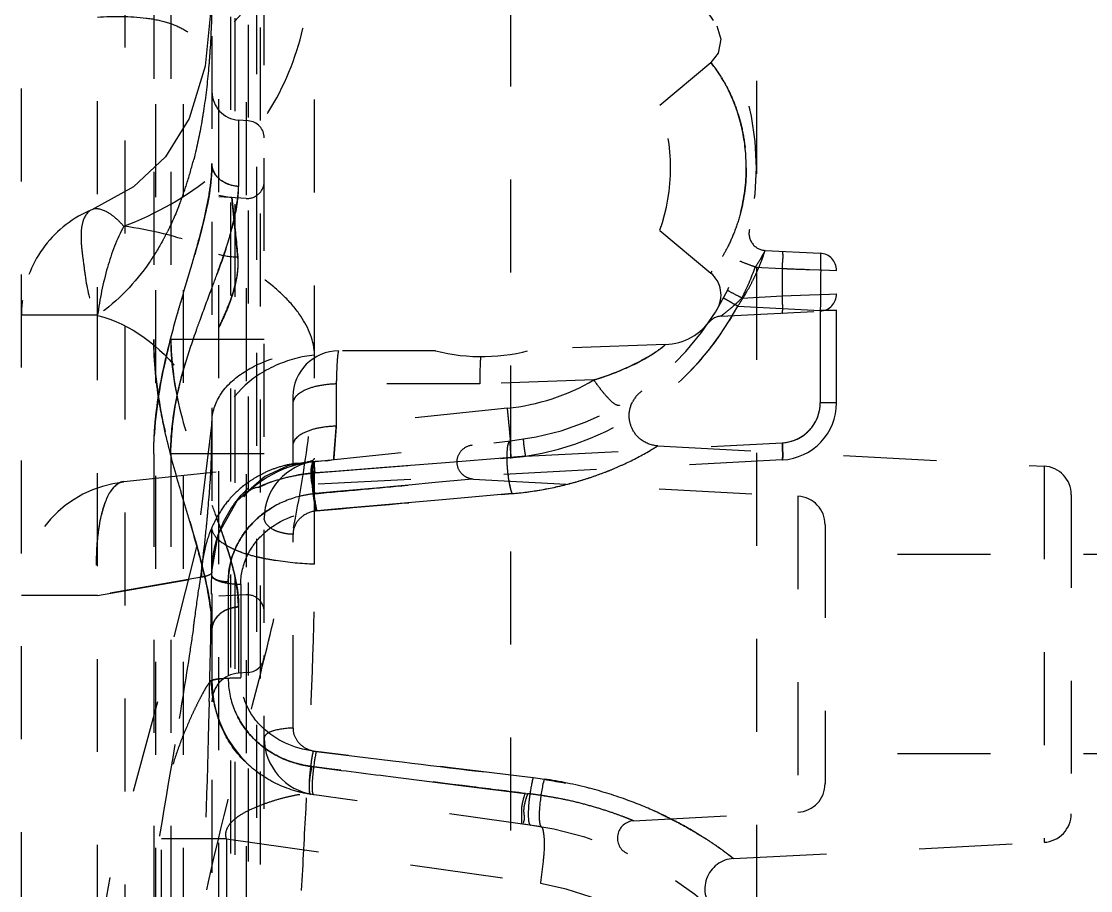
# Model space of a CAD drawing. Header units: millimetres. Extents: x 1147 to 12155, y -6137 to -4403.
# Drawn here: x 3291.45 to 3310.24, y -5253.88 to -5238.6 of the extents above; entities that cross this region are included whole.
import ezdxf

# ---------------------------------------------------------------- set-up
doc = ezdxf.new("R2010")
doc.units = ezdxf.units.MM
doc.header["$LTSCALE"] = 16.335
doc.linetypes.add('HIDDEN', pattern=[0.2, 0.1, -0.1])
doc.layers.add('DEFAULT_2', color=8, linetype='HIDDEN')

msp = doc.modelspace()

# ---------------------------------------------------------------- linework, layer by layer
at = {"layer": 'DEFAULT_2', "color": 8, "linetype": 'HIDDEN'}
for p, q in [((3293.277, -5402.415), (3293.277, -5115.128)), ((3295.718, -5399.454), (3295.718, -5118.089)), ((3295.207, -5396.995), (3295.207, -5120.548)), ((3294.799, -5121.249), (3294.799, -5396.294)), ((3292.79, -5388.654), (3292.79, -5127.217)), ((3295.437, -5127.584), (3295.437, -5389.959)), ((3294.918, -5388.619), (3294.918, -5128.948)), ((3295.401, -5128.948), (3295.401, -5388.595)), ((3291.451, -5388.431), (3291.451, -5129.112)), ((3293.777, -5133.436), (3293.777, -5244.192)), ((3294.074, -5133.436), (3294.074, -5244.192)), ((3300.043, -5169.51), (3300.043, -5254.971)), ((3304.365, -5174.31), (3304.365, -5256.018)), ((3296.6, -5248.142), (3296.6, -5214.406)), ((3295.58, -5228.094), (3295.58, -5289.449)), ((3295.649, -5289.352), (3295.649, -5228.191)), ((3295.129, -5289.16), (3295.129, -5228.383)), ((3293.814, -5287.428), (3293.814, -5230.115)), ((3294.299, -5287.428), (3294.299, -5230.115)), ((3294.796, -5238.212), (3294.677, -5239.39)), ((3303.671, -5238.681), (3303.742, -5238.919)), ((3303.742, -5238.919), (3303.692, -5239.162)), ((3302.67, -5240.076), (3303.563, -5239.326)), ((3303.692, -5239.162), (3303.563, -5239.326)), ((3303.587, -5239.356), (3303.563, -5239.326)), ((3294.677, -5239.39), (3294.396, -5240.308)), ((3295.267, -5240.339), (3295.267, -5241.504)), ((3295.437, -5240.351), (3295.267, -5240.339)), ((3295.401, -5241.714), (3294.918, -5241.689)), ((3295.254, -5242.747), (3295.149, -5241.701)), ((3295.254, -5242.747), (3295.149, -5241.701)), ((3295.149, -5241.701), (3295.176, -5241.974)), ((3295.149, -5241.701), (3295.176, -5241.974)), ((3292.688, -5241.912), (3292.688, -5241.912)), ((3302.67, -5242.275), (3303.563, -5243.025)), ((3295.244, -5242.647), (3295.254, -5242.748)), ((3295.244, -5242.647), (3295.254, -5242.748)), ((3304.52, -5242.628), (3305.487, -5242.679)), ((3303.563, -5243.025), (3303.588, -5242.994)), ((3304.345, -5242.92), (3304.82, -5242.945)), ((3304.82, -5242.945), (3304.82, -5243.427)), ((3305.3, -5242.963), (3305.647, -5242.976)), ((3305.647, -5242.976), (3305.773, -5242.98)), ((3305.773, -5245.304), (3305.773, -5242.98)), ((3304.112, -5243.464), (3304.82, -5243.427)), ((3304.82, -5243.427), (3305.3, -5243.41)), ((3305.3, -5243.41), (3305.647, -5243.397)), ((3305.647, -5243.397), (3305.773, -5243.392)), ((3304.038, -5243.607), (3305.487, -5243.683)), ((3292.79, -5243.768), (3291.451, -5243.768)), ((3303.745, -5243.785), (3305.487, -5243.693)), ((3305.773, -5243.683), (3305.487, -5243.683)), ((3305.487, -5243.693), (3305.487, -5245.304)), ((3295.718, -5244.192), (3293.777, -5244.192)), ((3298.728, -5244.393), (3297.025, -5244.393)), ((3302.766, -5244.28), (3300.469, -5244.36)), ((3296.983, -5244.974), (3296.983, -5245.716)), ((3299.504, -5244.974), (3296.983, -5244.974)), ((3301.51, -5244.904), (3299.504, -5244.974)), ((3296.221, -5245.197), (3296.221, -5246.407)), ((3305.773, -5245.304), (3305.487, -5245.304)), ((3299.991, -5245.4), (3296.983, -5245.716)), ((3294.799, -5245.65), (3294.528, -5247.834)), ((3293.251, -5246.689), (3300.043, -5245.975)), ((3296.964, -5245.954), (3296.957, -5246.047)), ((3300.305, -5246.243), (3304.82, -5246.007)), ((3302.634, -5246.062), (3309.419, -5246.418)), ((3293.777, -5246.203), (3293.777, -5271.34)), ((3295.718, -5246.203), (3293.777, -5246.203)), ((3294.074, -5246.203), (3294.074, -5271.34)), ((3296.611, -5246.537), (3300.059, -5246.266)), ((3300.056, -5246.266), (3298.903, -5246.357)), ((3304.82, -5246.308), (3295.624, -5246.79)), ((3296.413, -5246.357), (3296.469, -5246.353)), ((3296.81, -5246.326), (3296.94, -5246.301)), ((3297.755, -5246.447), (3296.957, -5246.51)), ((3298.903, -5246.357), (3297.755, -5246.447)), ((3309.419, -5246.418), (3309.419, -5253.026)), ((3296.957, -5246.51), (3296.611, -5246.537)), ((3299.309, -5246.654), (3298.719, -5246.708)), ((3299.391, -5246.647), (3299.309, -5246.654)), ((3299.391, -5246.647), (3305.095, -5246.946)), ((3297.69, -5246.802), (3296.993, -5246.866)), ((3297.988, -5246.775), (3297.69, -5246.802)), ((3298.258, -5246.75), (3297.988, -5246.775)), ((3298.719, -5246.708), (3298.258, -5246.75)), ((3296.993, -5246.866), (3296.616, -5246.901)), ((3298.912, -5247.002), (3297.77, -5247.103)), ((3300.071, -5246.901), (3298.912, -5247.002)), ((3305.095, -5246.946), (3305.095, -5252.498)), ((3309.896, -5246.92), (3309.896, -5252.524)), ((3297.018, -5247.17), (3296.646, -5247.203)), ((3297.77, -5247.103), (3297.018, -5247.17)), ((3305.572, -5247.448), (3305.572, -5251.996)), ((3296.223, -5251.02), (3296.223, -5247.616)), ((3294.528, -5247.834), (3293.845, -5250.559)), ((3377.086, -5247.972), (3305.572, -5247.972)), ((3292.79, -5248.689), (3294.799, -5248.337)), ((3294.617, -5248.369), (3292.79, -5248.689)), ((3295.085, -5248.453), (3295.085, -5250.15)), ((3295.304, -5248.498), (3295.304, -5250.135)), ((3292.79, -5248.689), (3291.451, -5248.689)), ((3295.401, -5248.68), (3294.918, -5248.705)), ((3295.267, -5248.89), (3295.267, -5250.055)), ((3295.437, -5250.043), (3295.267, -5250.055)), ((3294.799, -5250.189), (3294.791, -5250.187)), ((3294.752, -5250.554), (3294.741, -5250.954)), ((3296.629, -5251.431), (3297.975, -5251.595)), ((3377.086, -5251.472), (3305.572, -5251.472)), ((3297.937, -5251.871), (3299.172, -5252.027)), ((3299.172, -5252.027), (3300.348, -5252.174)), ((3300.587, -5252.754), (3296.515, -5252.178)), ((3302.208, -5252.65), (3305.095, -5252.498)), ((3293.912, -5264.592), (3293.912, -5252.967)), ((3295.053, -5252.967), (3293.912, -5252.967)), ((3295.053, -5252.967), (3295.053, -5264.592)), ((3295.053, -5252.967), (3300.57, -5253.747)), ((3303.964, -5253.312), (3309.419, -5253.026))]:
    msp.add_line(p, q, dxfattribs=at)
for points in [[(3294.396, -5240.308), (3293.984, -5240.982), (3293.421, -5241.508), (3292.688, -5241.912)], [(3295.149, -5241.701), (3295.109, -5241.698), (3294.918, -5241.662)], [(3294.799, -5248.27), (3294.909, -5247.619), (3295.25, -5247.013), (3295.722, -5246.599), (3296.137, -5246.408), (3296.234, -5246.382)], [(3296.234, -5246.382), (3296.303, -5246.368), (3296.296, -5246.369)], [(3293.845, -5250.559), (3293.007, -5253.647), (3292.383, -5257.019), (3292.384, -5260.531), (3293.009, -5263.901), (3293.846, -5266.987)]]:
    msp.add_lwpolyline(points, dxfattribs=at)
for centre, radius, start, end in [((3299.539, -5241.175), 4.826, 276, 84), ((3295.302, -5239.838), 0.503, 180, 266), ((3299.539, -5241.175), 3.318, 340.6998, 19.3002), ((3295.416, -5240.652), 0.302, 0, 86), ((3301.097, -5241.157), 3.087, 12.1177, 16.3976), ((3301.003, -5241.175), 3.183, 359.9927, 12.081), ((3287.336, -5239.212), 7.37, 342.2986, 345.7345), ((3301.032, -5241.179), 3.154, 345.3923, 0.0611), ((3288.197, -5239.486), 6.467, 339.06, 342.2928), ((3295.416, -5241.413), 0.302, 267, 0), ((3595.425, -5212.107), 301.73, 185.68082, 185.80936), ((3594.878, -5212.161), 301.181, 185.68083, 185.8096), ((3289.618, -5240.092), 4.921, 331.3631, 333.4944), ((3304.536, -5242.327), 0.302, 167.0191, 266.9949), ((3305.471, -5242.98), 0.302, 0, 87), ((3299.386, -5242.66), 5.442, 356.9984, 358.0802), ((3267.111, -5232.948), 29.555, 339.508, 340.2339), ((3303.24, -5243.41), 0.503, 328.898, 50), ((3299.522, -5241.175), 5.129, 333.4897, 340.103), ((3299.811, -5243.694), 5.016, 1.3308, 3.0499), ((3305.471, -5243.392), 0.302, 273, 0), ((3293.449, -5243.769), 1.998, 172.4582, 179.9736), ((3299.523, -5241.175), 5.128, 278.7744, 331.6888), ((3302.731, -5243.275), 1.006, 272, 326.6595), ((3303.761, -5244.086), 0.302, 93, 145.4163), ((3299.576, -5241.205), 5.068, 328.5236, 329.5349), ((3299.492, -5241.149), 5.169, 312.6765, 325.2633), ((3297.025, -5245.197), 0.804, 90, 180), ((3299.539, -5241.175), 3.318, 255.8589, 286.279), ((3299.591, -5241.6), 3.821, 276, 300.1399), ((3302.663, -5245.531), 0.533, 125.6414, 152.9405), ((3304.767, -5245.304), 1.006, 273, 0), ((3304.783, -5245.304), 0.704, 272.9777, 0.0005), ((3280.125, -5245.627), 14.674, 357.8044, 359.9131), ((3392.633, -5253.294), 95.95, 175.46969, 175.61223), ((3299.258, -5236.086), 10.211, 274.4946, 275.8897), ((3299.717, -5241.346), 5.546, 294.9235, 300.0672), ((3296.81, -5248.337), 2.011, 89.9968, 180), ((3296.546, -5248.264), 1.915, 108.4765, 115.7415), ((3296.723, -5247.335), 1.006, 96, 180), ((3299.634, -5241.168), 5.743, 291.1212, 292.7424), ((3299.658, -5241.224), 5.681, 292.7375, 294.9451), ((3309.393, -5246.92), 0.503, 0, 87), ((3296.557, -5248.292), 1.945, 115.7144, 127.5982), ((3299.6, -5241.08), 5.836, 286.4461, 291.1183), ((3293.452, -5248.69), 2.002, 96.0053, 179.9804), ((3295.64, -5247.091), 0.302, 93, 133.2001), ((3299.544, -5240.863), 6.061, 274.9867, 281.0417), ((3299.566, -5240.967), 5.955, 281.0314, 286.457), ((3296.772, -5248.687), 1.792, 102.97, 119.7646), ((3296.785, -5248.751), 1.857, 95.225, 102.9197), ((3305.069, -5247.448), 0.503, 0, 87), ((3296.707, -5248.578), 1.666, 119.7725, 126.6139), ((3296.727, -5248.334), 2.103, 150.7128, 157.3675), ((3296.679, -5248.538), 1.617, 126.6489, 142.1136), ((3296.821, -5248.374), 2.206, 157.3337, 160.7204), ((3207.294, -5247.474), 87.505, 359.22012, 359.98013), ((3296.521, -5248.451), 1.436, 154.9296, 179.9976), ((3296.5, -5248.347), 1.884, 176.8304, 180.6803), ((3247.097, -5242.294), 47.885, 351.8059, 352.4631), ((3149.07, -5246.605), 145.736, 358.44727, 359.19015), ((3292.363, -5249.021), 2.906, 2.5762, 5.8971), ((3292.406, -5249.015), 2.863, 2.5031, 5.8753), ((3295.416, -5248.981), 0.302, 0, 93), ((3239.116, -5241.158), 55.947, 351.6941, 351.8185), ((3295.416, -5249.742), 0.302, 274, 0), ((3295.302, -5250.557), 0.503, 94, 180), ((3296.81, -5250.189), 2.011, 180, 261.9551), ((3296.93, -5250.144), 2.142, 190.9787, 200.0266), ((3296.685, -5250.061), 1.625, 222.5725, 232.774), ((3296.725, -5250.009), 1.69, 232.7933, 242.1803), ((3296.723, -5251.192), 1.006, 180, 261.9551), ((3299.555, -5259.29), 7.453, 75.3755, 81.6415), ((3299.587, -5259.168), 7.327, 69.8397, 75.378), ((3305.069, -5251.996), 0.503, 273, 0), ((3299.298, -5261.019), 8.909, 82.3635, 83.2257), ((3299.398, -5260.28), 8.163, 80.9809, 82.3717), ((3299.603, -5259.019), 6.885, 78.2714, 81.021), ((3299.652, -5258.989), 7.137, 65.0215, 69.8309), ((3302.224, -5252.951), 0.302, 92.9999, 245.238), ((3309.393, -5252.524), 0.503, 273, 0), ((3299.539, -5258.772), 6.108, 278.1796, 83.3906), ((3303.991, -5253.844), 0.533, 92.9663, 227.9322), ((3299.679, -5258.772), 5.103, 278.1779, 79.94)]:
    msp.add_arc(centre, radius, start, end, dxfattribs=at)
for points, knots in [([(3293.251, -5242.204), (3293.817, -5241.985), (3294.851, -5241.415), (3295.968, -5240.097), (3296.517, -5238.53), (3296.6, -5237.442), (3296.6, -5236.891)], [0, 0, 0, 0, 0.270961, 0.516182, 0.753978, 1, 1, 1, 1]), ([(3294.799, -5237.958), (3294.799, -5238.056), (3294.797, -5238.442), (3294.783, -5238.828), (3294.764, -5239.116)], [0, 0, 0, 0, 0.252663, 1, 1, 1, 1]), ([(3296.6, -5237.877), (3296.365, -5237.9), (3295.895, -5238.033), (3295.112, -5238.54), (3294.799, -5239.252), (3294.799, -5239.695)], [0, 0, 0, 0, 0.255952, 0.519471, 1, 1, 1, 1]), ([(3292.79, -5238.527), (3293.073, -5238.51), (3293.481, -5238.508), (3293.983, -5238.603), (3294.285, -5238.72), (3294.523, -5238.896), (3294.748, -5239.207), (3294.799, -5239.502), (3294.799, -5239.695)], [0, 0, 0, 0, 0.319179, 0.454873, 0.574138, 0.680673, 0.782356, 1, 1, 1, 1]), ([(3294.764, -5239.116), (3294.758, -5239.203), (3294.733, -5239.544), (3294.695, -5239.884), (3294.657, -5240.137)], [0, 0, 0, 0, 0.253301, 1, 1, 1, 1]), ([(3303.563, -5239.326), (3303.561, -5239.327), (3303.58, -5239.339), (3303.586, -5239.358), (3303.62, -5239.396), (3303.655, -5239.445), (3303.701, -5239.51), (3303.774, -5239.624), (3303.874, -5239.803), (3303.99, -5240.066), (3304.094, -5240.389), (3304.168, -5240.766), (3304.186, -5241.036), (3304.186, -5241.175)], [0, 0, 0, 0, 0.004726, 0.018727, 0.041717, 0.073331, 0.113101, 0.160594, 0.277461, 0.422192, 0.593713, 0.789168, 1, 1, 1, 1]), ([(3304.058, -5240.285), (3304.023, -5240.164), (3303.903, -5239.835), (3303.725, -5239.53), (3303.587, -5239.356)], [0, 0, 0, 0, 0.363859, 1, 1, 1, 1]), ([(3294.657, -5240.137), (3294.645, -5240.213), (3294.597, -5240.512), (3294.535, -5240.809), (3294.479, -5241.028)], [0, 0, 0, 0, 0.25336, 1, 1, 1, 1]), ([(3294.799, -5241.103), (3294.799, -5241.453), (3294.646, -5242.222), (3294.286, -5243.408), (3293.904, -5244.743), (3293.777, -5245.707), (3293.777, -5246.203)], [0, 0, 0, 0, 0.201795, 0.445615, 0.71495, 1, 1, 1, 1]), ([(3294.761, -5241.569), (3294.767, -5241.529), (3294.788, -5241.374), (3294.799, -5241.218), (3294.799, -5241.103)], [0, 0, 0, 0, 0.261594, 1, 1, 1, 1]), ([(3295.267, -5241.504), (3295.148, -5241.498), (3294.921, -5241.426), (3294.799, -5241.205), (3294.799, -5241.103)], [0, 0, 0, 0, 0.537665, 1, 1, 1, 1]), ([(3294.907, -5241.352), (3294.89, -5241.334), (3294.832, -5241.262), (3294.799, -5241.169), (3294.799, -5241.103)], [0, 0, 0, 0, 0.271773, 1, 1, 1, 1]), ([(3294.908, -5241.352), (3294.89, -5241.334), (3294.832, -5241.263), (3294.799, -5241.17), (3294.799, -5241.103)], [0, 0, 0, 0, 0.271807, 1, 1, 1, 1]), ([(3304.186, -5241.175), (3304.186, -5241.444), (3304.137, -5241.829), (3303.99, -5242.285), (3303.874, -5242.548), (3303.774, -5242.727), (3303.7, -5242.84), (3303.656, -5242.905), (3303.618, -5242.954), (3303.591, -5242.993), (3303.572, -5243.01), (3303.566, -5243.024), (3303.563, -5243.025)], [0, 0, 0, 0, 0.40585, 0.577494, 0.72233, 0.839281, 0.886812, 0.926604, 0.958241, 0.981275, 0.99528, 1, 1, 1, 1]), ([(3294.074, -5246.203), (3294.084, -5245.969), (3294.12, -5245.504), (3294.257, -5244.826), (3294.467, -5244.188), (3294.752, -5243.403), (3295.096, -5242.537), (3295.252, -5241.827), (3295.267, -5241.504)], [0, 0, 0, 0, 0.144458, 0.286589, 0.424881, 0.557759, 0.801087, 1, 1, 1, 1]), ([(3294.637, -5242.182), (3294.65, -5242.129), (3294.698, -5241.926), (3294.739, -5241.722), (3294.761, -5241.569)], [0, 0, 0, 0, 0.261185, 1, 1, 1, 1]), ([(3294.637, -5242.181), (3294.65, -5242.128), (3294.698, -5241.926), (3294.739, -5241.721), (3294.761, -5241.569)], [0, 0, 0, 0, 0.261263, 1, 1, 1, 1]), ([(3292.688, -5241.912), (3292.368, -5242.046), (3291.788, -5242.488), (3291.513, -5243.164), (3291.468, -5243.507)], [0, 0, 0, 0, 0.499875, 1, 1, 1, 1]), ([(3292.688, -5241.912), (3292.608, -5241.946), (3292.523, -5242.096), (3292.495, -5242.316), (3292.501, -5242.548), (3292.538, -5242.819), (3292.592, -5243.236), (3292.657, -5243.582), (3292.79, -5243.769)], [0, 0, 0, 0, 0.132367, 0.228219, 0.346623, 0.487141, 0.647944, 1, 1, 1, 1]), ([(3293.251, -5242.204), (3293.201, -5242.148), (3293.103, -5242.052), (3292.929, -5241.923), (3292.766, -5241.88), (3292.688, -5241.912)], [0, 0, 0, 0, 0.341536, 0.61802, 1, 1, 1, 1]), ([(3295.058, -5242.555), (3295.074, -5242.504), (3295.134, -5242.31), (3295.186, -5242.114), (3295.215, -5241.967)], [0, 0, 0, 0, 0.262013, 1, 1, 1, 1]), ([(3293.251, -5242.204), (3293.125, -5242.43), (3292.936, -5242.948), (3292.827, -5243.484), (3292.79, -5243.768)], [0, 0, 0, 0, 0.474557, 1, 1, 1, 1]), ([(3296.6, -5244.467), (3296.6, -5244.226), (3296.433, -5243.84), (3296.068, -5243.418), (3295.511, -5242.955), (3294.574, -5242.474), (3293.718, -5242.263), (3293.251, -5242.204)], [0, 0, 0, 0, 0.168294, 0.272491, 0.391343, 0.671287, 1, 1, 1, 1]), ([(3294.434, -5242.921), (3294.452, -5242.857), (3294.523, -5242.612), (3294.591, -5242.366), (3294.637, -5242.182)], [0, 0, 0, 0, 0.258591, 1, 1, 1, 1]), ([(3294.434, -5242.919), (3294.453, -5242.855), (3294.524, -5242.611), (3294.591, -5242.365), (3294.637, -5242.182)], [0, 0, 0, 0, 0.258907, 1, 1, 1, 1]), ([(3293.937, -5242.45), (3293.864, -5242.582), (3293.56, -5243.082), (3293.147, -5243.521), (3292.79, -5243.768)], [0, 0, 0, 0, 0.257291, 1, 1, 1, 1]), ([(3294.925, -5242.943), (3294.96, -5242.846), (3295.005, -5242.717), (3295.048, -5242.587), (3295.058, -5242.555)], [0, 0, 0, 0, 0.755682, 1, 1, 1, 1]), ([(3294.925, -5242.943), (3294.96, -5242.846), (3295.005, -5242.717), (3295.048, -5242.587), (3295.058, -5242.555)], [0, 0, 0, 0, 0.755679, 1, 1, 1, 1]), ([(3304.038, -5243.607), (3304.117, -5243.492), (3304.221, -5243.317), (3304.337, -5243.087), (3304.404, -5242.938), (3304.454, -5242.815), (3304.484, -5242.729), (3304.502, -5242.678), (3304.51, -5242.651), (3304.517, -5242.639), (3304.518, -5242.628), (3304.52, -5242.628)], [0, 0, 0, 0, 0.383035, 0.55565, 0.706675, 0.829874, 0.921782, 0.955096, 0.979478, 0.994548, 1, 1, 1, 1]), ([(3304.52, -5242.628), (3304.516, -5242.628), (3304.509, -5242.648), (3304.491, -5242.672), (3304.468, -5242.719), (3304.449, -5242.752), (3304.439, -5242.771)], [0, 0, 0, 0, 0.081689, 0.28832, 0.60283, 1, 1, 1, 1]), ([(3304.82, -5242.644), (3304.825, -5242.644), (3304.823, -5242.672), (3304.828, -5242.703), (3304.826, -5242.769), (3304.825, -5242.816), (3304.825, -5242.843)], [0, 0, 0, 0, 0.073992, 0.27765, 0.595456, 1, 1, 1, 1]), ([(3305.487, -5242.679), (3305.489, -5242.679), (3305.488, -5242.689), (3305.491, -5242.7), (3305.491, -5242.726), (3305.493, -5242.775), (3305.493, -5242.859), (3305.494, -5242.982), (3305.493, -5243.133), (3305.492, -5243.369), (3305.489, -5243.555), (3305.487, -5243.683)], [0, 0, 0, 0, 0.005115, 0.019641, 0.043514, 0.076572, 0.169055, 0.293281, 0.444671, 0.617531, 1, 1, 1, 1]), ([(3295.254, -5242.747), (3295.258, -5242.842), (3295.25, -5243.096), (3295.134, -5243.514), (3295.001, -5243.823), (3294.918, -5243.98)], [0, 0, 0, 0, 0.218926, 0.587816, 1, 1, 1, 1]), ([(3295.254, -5242.747), (3295.258, -5242.842), (3295.25, -5243.096), (3295.134, -5243.514), (3295.001, -5243.823), (3294.918, -5243.98)], [0, 0, 0, 0, 0.218926, 0.587816, 1, 1, 1, 1]), ([(3304.114, -5242.834), (3304.105, -5242.83), (3304.098, -5242.823), (3304.076, -5242.821), (3304.077, -5242.818)], [0, 0, 0, 0, 0.745378, 1, 1, 1, 1]), ([(3304.345, -5242.92), (3304.323, -5242.912), (3304.246, -5242.884), (3304.169, -5242.856), (3304.114, -5242.834)], [0, 0, 0, 0, 0.284174, 1, 1, 1, 1]), ([(3304.439, -5242.771), (3304.432, -5242.783), (3304.402, -5242.834), (3304.37, -5242.883), (3304.345, -5242.92)], [0, 0, 0, 0, 0.236321, 1, 1, 1, 1]), ([(3294.188, -5243.756), (3294.209, -5243.684), (3294.29, -5243.406), (3294.373, -5243.128), (3294.434, -5242.921)], [0, 0, 0, 0, 0.255544, 1, 1, 1, 1]), ([(3294.189, -5243.753), (3294.209, -5243.682), (3294.29, -5243.404), (3294.373, -5243.127), (3294.434, -5242.921)], [0, 0, 0, 0, 0.256096, 1, 1, 1, 1]), ([(3295.116, -5243.526), (3295.132, -5243.482), (3295.191, -5243.313), (3295.234, -5243.139), (3295.25, -5243.008)], [0, 0, 0, 0, 0.263672, 1, 1, 1, 1]), ([(3295.116, -5243.526), (3295.132, -5243.482), (3295.191, -5243.313), (3295.234, -5243.139), (3295.25, -5243.008)], [0, 0, 0, 0, 0.263672, 1, 1, 1, 1]), ([(3304.82, -5242.945), (3304.862, -5242.947), (3305.022, -5242.953), (3305.182, -5242.959), (3305.3, -5242.963)], [0, 0, 0, 0, 0.261241, 1, 1, 1, 1]), ([(3294.521, -5244.044), (3294.543, -5243.98), (3294.633, -5243.729), (3294.727, -5243.48), (3294.797, -5243.294)], [0, 0, 0, 0, 0.255815, 1, 1, 1, 1]), ([(3294.521, -5244.044), (3294.543, -5243.98), (3294.633, -5243.729), (3294.727, -5243.48), (3294.797, -5243.294)], [0, 0, 0, 0, 0.255815, 1, 1, 1, 1]), ([(3294.521, -5244.044), (3294.543, -5243.98), (3294.633, -5243.729), (3294.727, -5243.48), (3294.796, -5243.294)], [0, 0, 0, 0, 0.255812, 1, 1, 1, 1]), ([(3304.038, -5243.607), (3304.007, -5243.591), (3303.949, -5243.559), (3303.879, -5243.52), (3303.834, -5243.493), (3303.808, -5243.479), (3303.798, -5243.47), (3303.787, -5243.466), (3303.788, -5243.464)], [0, 0, 0, 0, 0.362465, 0.696267, 0.824704, 0.919894, 0.979145, 1, 1, 1, 1]), ([(3303.892, -5243.35), (3303.883, -5243.346), (3303.877, -5243.338), (3303.856, -5243.333), (3303.858, -5243.33)], [0, 0, 0, 0, 0.743973, 1, 1, 1, 1]), ([(3304.112, -5243.464), (3304.091, -5243.454), (3304.017, -5243.416), (3303.943, -5243.379), (3303.892, -5243.35)], [0, 0, 0, 0, 0.284869, 1, 1, 1, 1]), ([(3294.918, -5243.98), (3294.937, -5243.942), (3295.009, -5243.794), (3295.074, -5243.641), (3295.116, -5243.526)], [0, 0, 0, 0, 0.257444, 1, 1, 1, 1]), ([(3303.979, -5243.588), (3303.961, -5243.605), (3303.895, -5243.663), (3303.825, -5243.716), (3303.777, -5243.757)], [0, 0, 0, 0, 0.277578, 1, 1, 1, 1]), ([(3304.82, -5243.728), (3304.824, -5243.728), (3304.823, -5243.708), (3304.827, -5243.684), (3304.826, -5243.634), (3304.826, -5243.598), (3304.826, -5243.578)], [0, 0, 0, 0, 0.073173, 0.272483, 0.588397, 1, 1, 1, 1]), ([(3292.789, -5243.769), (3293.376, -5243.913), (3294.346, -5244.653), (3294.799, -5245.762), (3294.799, -5246.282)], [0, 0, 0, 0, 0.537479, 1, 1, 1, 1]), ([(3293.963, -5244.636), (3293.98, -5244.56), (3294.048, -5244.264), (3294.127, -5243.971), (3294.189, -5243.753)], [0, 0, 0, 0, 0.25441, 1, 1, 1, 1]), ([(3303.777, -5243.757), (3303.77, -5243.763), (3303.758, -5243.77), (3303.749, -5243.785), (3303.745, -5243.785)], [0, 0, 0, 0, 0.712582, 1, 1, 1, 1]), ([(3293.777, -5244.192), (3293.777, -5244.687), (3293.904, -5245.651), (3294.286, -5246.986), (3294.647, -5248.172), (3294.799, -5248.941), (3294.799, -5249.292)], [0, 0, 0, 0, 0.285133, 0.554444, 0.798221, 1, 1, 1, 1]), ([(3293.958, -5245.735), (3293.931, -5245.61), (3293.831, -5245.102), (3293.777, -5244.583), (3293.777, -5244.192)], [0, 0, 0, 0, 0.246289, 1, 1, 1, 1]), ([(3293.958, -5245.735), (3293.931, -5245.61), (3293.831, -5245.101), (3293.777, -5244.582), (3293.777, -5244.192)], [0, 0, 0, 0, 0.246314, 1, 1, 1, 1]), ([(3294.074, -5244.192), (3294.074, -5244.656), (3294.228, -5245.56), (3294.674, -5246.782), (3295.085, -5247.859), (3295.267, -5248.568), (3295.267, -5248.89)], [0, 0, 0, 0, 0.286105, 0.557551, 0.801085, 1, 1, 1, 1]), ([(3294.263, -5244.862), (3294.282, -5244.792), (3294.359, -5244.517), (3294.45, -5244.245), (3294.521, -5244.044)], [0, 0, 0, 0, 0.25397, 1, 1, 1, 1]), ([(3294.263, -5244.862), (3294.282, -5244.792), (3294.359, -5244.517), (3294.45, -5244.245), (3294.521, -5244.044)], [0, 0, 0, 0, 0.253969, 1, 1, 1, 1]), ([(3294.263, -5244.863), (3294.282, -5244.792), (3294.359, -5244.517), (3294.45, -5244.246), (3294.521, -5244.044)], [0, 0, 0, 0, 0.253971, 1, 1, 1, 1]), ([(3296.6, -5273.156), (3296.601, -5272.626), (3296.507, -5271.532), (3296.21, -5269.87), (3295.828, -5268.138), (3295.199, -5265.738), (3294.575, -5263.275), (3294.168, -5260.728), (3294.052, -5258.772), (3294.168, -5256.815), (3294.575, -5254.268), (3295.199, -5251.805), (3295.828, -5249.405), (3296.21, -5247.673), (3296.507, -5246.011), (3296.601, -5244.917), (3296.6, -5244.387)], [0, 0, 0, 0, 0.054271, 0.112173, 0.172946, 0.235987, 0.366489, 0.433065, 0.5, 0.566935, 0.633512, 0.764013, 0.827053, 0.887827, 0.945729, 1, 1, 1, 1]), ([(3294.799, -5245.639), (3294.8, -5245.475), (3294.923, -5245.114), (3295.365, -5244.725), (3295.948, -5244.475), (3296.381, -5244.402), (3296.6, -5244.387)], [0, 0, 0, 0, 0.20683, 0.451704, 0.722554, 1, 1, 1, 1]), ([(3297.025, -5244.393), (3297.021, -5244.393), (3297.016, -5244.412), (3297.011, -5244.437), (3297.005, -5244.489), (3296.997, -5244.589), (3296.989, -5244.754), (3296.985, -5244.895), (3296.983, -5244.974)], [0, 0, 0, 0, 0.020583, 0.073163, 0.158393, 0.274879, 0.592064, 1, 1, 1, 1]), ([(3302.766, -5244.28), (3302.769, -5244.28), (3302.751, -5244.297), (3302.727, -5244.317), (3302.627, -5244.394), (3302.498, -5244.476), (3302.129, -5244.688), (3301.792, -5244.818), (3301.51, -5244.904)], [0, 0, 0, 0, 0.005533, 0.026466, 0.109372, 0.230713, 0.372708, 1, 1, 1, 1]), ([(3302.284, -5244.595), (3302.391, -5244.54), (3302.553, -5244.443), (3302.711, -5244.336), (3302.761, -5244.288)], [0, 0, 0, 0, 0.634703, 1, 1, 1, 1]), ([(3296.6, -5244.467), (3296.365, -5244.489), (3295.896, -5244.622), (3295.112, -5245.129), (3294.799, -5245.84), (3294.799, -5246.282)], [0, 0, 0, 0, 0.256091, 0.519672, 1, 1, 1, 1]), ([(3299.519, -5244.493), (3299.516, -5244.523), (3299.507, -5244.683), (3299.505, -5244.843), (3299.504, -5244.974)], [0, 0, 0, 0, 0.182674, 1, 1, 1, 1]), ([(3301.51, -5244.904), (3301.578, -5244.883), (3301.842, -5244.797), (3302.1, -5244.689), (3302.284, -5244.595)], [0, 0, 0, 0, 0.254443, 1, 1, 1, 1]), ([(3293.777, -5246.203), (3293.777, -5246.069), (3293.795, -5245.543), (3293.879, -5245.02), (3293.963, -5244.636)], [0, 0, 0, 0, 0.253092, 1, 1, 1, 1]), ([(3293.82, -5245.483), (3293.844, -5245.269), (3293.89, -5244.985), (3293.948, -5244.705), (3293.963, -5244.636)], [0, 0, 0, 0, 0.752927, 1, 1, 1, 1]), ([(3293.82, -5245.483), (3293.844, -5245.269), (3293.889, -5244.987), (3293.947, -5244.707), (3293.963, -5244.638)], [0, 0, 0, 0, 0.752912, 1, 1, 1, 1]), ([(3296.983, -5244.974), (3296.884, -5244.976), (3296.696, -5244.997), (3296.428, -5245.066), (3296.221, -5245.206), (3296.221, -5245.313)], [0, 0, 0, 0, 0.337848, 0.632617, 1, 1, 1, 1]), ([(3301.962, -5245.349), (3301.943, -5245.36), (3301.868, -5245.33), (3301.776, -5245.243), (3301.645, -5245.094), (3301.558, -5244.973), (3301.51, -5244.904)], [0, 0, 0, 0, 0.10376, 0.308111, 0.614404, 1, 1, 1, 1]), ([(3296.322, -5245.149), (3296.314, -5245.155), (3296.286, -5245.177), (3296.262, -5245.204), (3296.248, -5245.226)], [0, 0, 0, 0, 0.272907, 1, 1, 1, 1]), ([(3301.962, -5245.349), (3301.951, -5245.356), (3301.928, -5245.354), (3301.911, -5245.346), (3301.905, -5245.343)], [0, 0, 0, 0, 0.68184, 1, 1, 1, 1]), ([(3302.635, -5246.062), (3302.531, -5246.057), (3302.34, -5245.988), (3302.171, -5245.778), (3302.11, -5245.533), (3302.147, -5245.368), (3302.188, -5245.288)], [0, 0, 0, 0, 0.297337, 0.540524, 0.743823, 1, 1, 1, 1]), ([(3300.043, -5245.975), (3300.047, -5245.975), (3300.039, -5245.954), (3300.044, -5245.931), (3300.036, -5245.879), (3300.032, -5245.814), (3300.023, -5245.73), (3300.01, -5245.59), (3299.999, -5245.478), (3299.991, -5245.4)], [0, 0, 0, 0, 0.017605, 0.069401, 0.154448, 0.271214, 0.417337, 0.590264, 1, 1, 1, 1]), ([(3296.983, -5245.716), (3296.884, -5245.718), (3296.696, -5245.739), (3296.428, -5245.807), (3296.221, -5245.948), (3296.221, -5246.055)], [0, 0, 0, 0, 0.337848, 0.632617, 1, 1, 1, 1]), ([(3296.941, -5246.301), (3296.938, -5246.302), (3296.945, -5246.279), (3296.94, -5246.257), (3296.947, -5246.203), (3296.95, -5246.137), (3296.957, -5246.051), (3296.968, -5245.909), (3296.977, -5245.795), (3296.983, -5245.716)], [0, 0, 0, 0, 0.017334, 0.069389, 0.155073, 0.272496, 0.419081, 0.591653, 1, 1, 1, 1]), ([(3304.82, -5246.007), (3304.937, -5246.001), (3305.172, -5245.928), (3305.341, -5245.749), (3305.398, -5245.646)], [0, 0, 0, 0, 0.499904, 1, 1, 1, 1]), ([(3294.288, -5246.982), (3294.259, -5246.882), (3294.138, -5246.469), (3294.027, -5246.053), (3293.958, -5245.735)], [0, 0, 0, 0, 0.243431, 1, 1, 1, 1]), ([(3296.957, -5246.047), (3296.955, -5246.076), (3296.95, -5246.156), (3296.943, -5246.236), (3296.941, -5246.288)], [0, 0, 0, 0, 0.357646, 1, 1, 1, 1]), ([(3299.258, -5246.607), (3299.204, -5246.577), (3299.113, -5246.477), (3299.092, -5246.279), (3299.191, -5246.106), (3299.314, -5246.052), (3299.376, -5246.045)], [0, 0, 0, 0, 0.250135, 0.500117, 0.750006, 1, 1, 1, 1]), ([(3300.071, -5246.901), (3300.039, -5246.8), (3300.004, -5246.603), (3299.98, -5246.336), (3299.986, -5246.136), (3300.002, -5246.027), (3300.028, -5245.977), (3300.043, -5245.975)], [0, 0, 0, 0, 0.336282, 0.62715, 0.857042, 0.949408, 1, 1, 1, 1]), ([(3299.996, -5246.074), (3300, -5246.05), (3300.006, -5246.016), (3300.03, -5245.977), (3300.043, -5245.975)], [0, 0, 0, 0, 0.643156, 1, 1, 1, 1]), ([(3300.058, -5246.266), (3300.054, -5246.23), (3300.048, -5246.161), (3300.042, -5246.08), (3300.04, -5246.027), (3300.039, -5245.999), (3300.041, -5245.986), (3300.041, -5245.975), (3300.043, -5245.975)], [0, 0, 0, 0, 0.373209, 0.708011, 0.832943, 0.923553, 0.979163, 1, 1, 1, 1]), ([(3300.059, -5246.266), (3300.055, -5246.23), (3300.049, -5246.161), (3300.042, -5246.08), (3300.04, -5246.027), (3300.04, -5245.999), (3300.041, -5245.986), (3300.041, -5245.975), (3300.043, -5245.975)], [0, 0, 0, 0, 0.373454, 0.708397, 0.833323, 0.923874, 0.979371, 1, 1, 1, 1]), ([(3300.071, -5246.901), (3300.245, -5246.886), (3300.583, -5246.841), (3301.069, -5246.736), (3301.509, -5246.601), (3301.89, -5246.453), (3302.162, -5246.326), (3302.341, -5246.233), (3302.443, -5246.176), (3302.524, -5246.13), (3302.575, -5246.098), (3302.608, -5246.08), (3302.62, -5246.069), (3302.634, -5246.067), (3302.634, -5246.062)], [0, 0, 0, 0, 0.19208, 0.375991, 0.547045, 0.6993, 0.826105, 0.877973, 0.921256, 0.95543, 0.980106, 0.988793, 0.995015, 1, 1, 1, 1]), ([(3300.275, -5245.945), (3300.267, -5245.946), (3300.272, -5245.99), (3300.274, -5246.04), (3300.29, -5246.137), (3300.3, -5246.206), (3300.306, -5246.243)], [0, 0, 0, 0, 0.081617, 0.296745, 0.619565, 1, 1, 1, 1]), ([(3302.635, -5246.062), (3302.636, -5246.066), (3302.614, -5246.069), (3302.598, -5246.089), (3302.549, -5246.113), (3302.516, -5246.134), (3302.496, -5246.146)], [0, 0, 0, 0, 0.063129, 0.252004, 0.565126, 1, 1, 1, 1]), ([(3304.82, -5246.308), (3304.822, -5246.308), (3304.823, -5246.296), (3304.826, -5246.282), (3304.826, -5246.253), (3304.827, -5246.2), (3304.825, -5246.116), (3304.822, -5246.045), (3304.82, -5246.007)], [0, 0, 0, 0, 0.021774, 0.079126, 0.171252, 0.29513, 0.619044, 1, 1, 1, 1]), ([(3304.82, -5246.007), (3304.822, -5246.045), (3304.825, -5246.116), (3304.827, -5246.2), (3304.826, -5246.253), (3304.826, -5246.282), (3304.823, -5246.296), (3304.822, -5246.308), (3304.82, -5246.308)], [0, 0, 0, 0, 0.380643, 0.704313, 0.828354, 0.920604, 0.978138, 1, 1, 1, 1]), ([(3294.788, -5246.189), (3294.785, -5246.277), (3294.769, -5246.634), (3294.742, -5246.991), (3294.718, -5247.259)], [0, 0, 0, 0, 0.246275, 1, 1, 1, 1]), ([(3294.799, -5248.27), (3294.799, -5248.034), (3294.897, -5247.546), (3295.276, -5246.894), (3295.887, -5246.449), (3296.364, -5246.301), (3296.6, -5246.276)], [0, 0, 0, 0, 0.242599, 0.499094, 0.756142, 1, 1, 1, 1]), ([(3296.298, -5246.369), (3296.374, -5246.361), (3296.461, -5246.352), (3296.6, -5246.308), (3296.6, -5246.276)], [0, 0, 0, 0, 0.709613, 1, 1, 1, 1]), ([(3296.296, -5246.369), (3296.266, -5246.372), (3296.145, -5246.389), (3296.026, -5246.419), (3295.939, -5246.448)], [0, 0, 0, 0, 0.242935, 1, 1, 1, 1]), ([(3296.221, -5246.407), (3296.221, -5246.401), (3296.248, -5246.396), (3296.28, -5246.381), (3296.343, -5246.367), (3296.387, -5246.36), (3296.411, -5246.357)], [0, 0, 0, 0, 0.081248, 0.306566, 0.633779, 1, 1, 1, 1]), ([(3296.616, -5246.901), (3296.593, -5246.865), (3296.558, -5246.753), (3296.537, -5246.607), (3296.542, -5246.473), (3296.553, -5246.397), (3296.577, -5246.34), (3296.6, -5246.337)], [0, 0, 0, 0, 0.218715, 0.582666, 0.754569, 0.885498, 1, 1, 1, 1]), ([(3296.554, -5246.406), (3296.557, -5246.395), (3296.564, -5246.369), (3296.583, -5246.339), (3296.6, -5246.337)], [0, 0, 0, 0, 0.397234, 1, 1, 1, 1]), ([(3296.628, -5247.204), (3296.604, -5247.101), (3296.576, -5246.911), (3296.559, -5246.685), (3296.557, -5246.536), (3296.562, -5246.445), (3296.57, -5246.384), (3296.587, -5246.338), (3296.6, -5246.337)], [0, 0, 0, 0, 0.360286, 0.655648, 0.766713, 0.873038, 0.956824, 1, 1, 1, 1]), ([(3296.582, -5246.735), (3296.58, -5246.704), (3296.575, -5246.599), (3296.574, -5246.494), (3296.584, -5246.42)], [0, 0, 0, 0, 0.290628, 1, 1, 1, 1]), ([(3296.584, -5246.42), (3296.587, -5246.399), (3296.591, -5246.372), (3296.608, -5246.336), (3296.618, -5246.335)], [0, 0, 0, 0, 0.655836, 1, 1, 1, 1]), ([(3296.599, -5246.368), (3296.599, -5246.36), (3296.601, -5246.353), (3296.597, -5246.337), (3296.6, -5246.337)], [0, 0, 0, 0, 0.731561, 1, 1, 1, 1]), ([(3296.611, -5246.537), (3296.609, -5246.512), (3296.605, -5246.466), (3296.601, -5246.406), (3296.597, -5246.362), (3296.599, -5246.346), (3296.598, -5246.337), (3296.6, -5246.337)], [0, 0, 0, 0, 0.374393, 0.693213, 0.91518, 0.977061, 1, 1, 1, 1]), ([(3296.611, -5246.537), (3296.61, -5246.52), (3296.605, -5246.464), (3296.6, -5246.407), (3296.599, -5246.368)], [0, 0, 0, 0, 0.302933, 1, 1, 1, 1]), ([(3295.624, -5246.79), (3295.612, -5246.791), (3295.701, -5246.755), (3295.765, -5246.719), (3296.022, -5246.633), (3296.296, -5246.572), (3296.506, -5246.545), (3296.611, -5246.537)], [0, 0, 0, 0, 0.035023, 0.128449, 0.393103, 0.691347, 1, 1, 1, 1]), ([(3296.616, -5246.901), (3296.88, -5246.876), (3297.402, -5246.829), (3298.05, -5246.769), (3298.552, -5246.723), (3298.852, -5246.696), (3299.076, -5246.676), (3299.218, -5246.662), (3299.321, -5246.655), (3299.375, -5246.646), (3299.391, -5246.647)], [0, 0, 0, 0, 0.285354, 0.564744, 0.699968, 0.828586, 0.888409, 0.942382, 0.981983, 1, 1, 1, 1]), ([(3300.071, -5246.901), (3300.063, -5246.876), (3300.033, -5246.764), (3300.014, -5246.65), (3300.003, -5246.562)], [0, 0, 0, 0, 0.230225, 1, 1, 1, 1]), ([(3293.252, -5246.689), (3293.155, -5246.699), (3293.015, -5246.835), (3292.913, -5247.062), (3292.808, -5247.423), (3292.753, -5247.974), (3292.767, -5248.44), (3292.79, -5248.689)], [0, 0, 0, 0, 0.13456, 0.232559, 0.353082, 0.652344, 1, 1, 1, 1]), ([(3293.251, -5246.689), (3293.16, -5246.699), (3293.021, -5246.827), (3292.916, -5247.054), (3292.806, -5247.428), (3292.752, -5247.983), (3292.768, -5248.449), (3292.79, -5248.689)], [0, 0, 0, 0, 0.128275, 0.227628, 0.353229, 0.665036, 1, 1, 1, 1]), ([(3295.654, -5246.774), (3295.65, -5246.776), (3295.64, -5246.78), (3295.631, -5246.789), (3295.624, -5246.79)], [0, 0, 0, 0, 0.403597, 1, 1, 1, 1]), ([(3295.716, -5246.745), (3295.699, -5246.752), (3295.679, -5246.761), (3295.659, -5246.771), (3295.654, -5246.774)], [0, 0, 0, 0, 0.784569, 1, 1, 1, 1]), ([(3296.616, -5246.901), (3296.611, -5246.893), (3296.584, -5246.843), (3296.57, -5246.788), (3296.561, -5246.742)], [0, 0, 0, 0, 0.169089, 1, 1, 1, 1]), ([(3296.646, -5247.203), (3296.619, -5247.084), (3296.597, -5246.927), (3296.584, -5246.771), (3296.582, -5246.735)], [0, 0, 0, 0, 0.772689, 1, 1, 1, 1]), ([(3294.637, -5248.213), (3294.613, -5248.115), (3294.504, -5247.703), (3294.381, -5247.294), (3294.288, -5246.982)], [0, 0, 0, 0, 0.23682, 1, 1, 1, 1]), ([(3295.085, -5248.453), (3295.085, -5248.253), (3295.17, -5247.857), (3295.511, -5247.371), (3296.007, -5247.027), (3296.404, -5246.92), (3296.616, -5246.901)], [0, 0, 0, 0, 0.252578, 0.493017, 0.732567, 1, 1, 1, 1]), ([(3295.304, -5248.498), (3295.304, -5248.336), (3295.376, -5248.008), (3295.77, -5247.452), (3296.285, -5247.235), (3296.628, -5247.204)], [0, 0, 0, 0, 0.242629, 0.48486, 1, 1, 1, 1]), ([(3296.646, -5247.203), (3296.557, -5247.211), (3296.389, -5247.269), (3296.276, -5247.409), (3296.247, -5247.484)], [0, 0, 0, 0, 0.526601, 1, 1, 1, 1]), ([(3294.718, -5247.259), (3294.708, -5247.367), (3294.665, -5247.807), (3294.612, -5248.245), (3294.569, -5248.575)], [0, 0, 0, 0, 0.2466, 1, 1, 1, 1]), ([(3295.968, -5247.573), (3295.935, -5247.563), (3295.829, -5247.521), (3295.718, -5247.419), (3295.718, -5247.335)], [0, 0, 0, 0, 0.293773, 1, 1, 1, 1]), ([(3294.905, -5247.705), (3294.889, -5247.689), (3294.837, -5247.633), (3294.799, -5247.558), (3294.799, -5247.504)], [0, 0, 0, 0, 0.298336, 1, 1, 1, 1]), ([(3294.933, -5247.47), (3294.952, -5247.524), (3295.025, -5247.73), (3295.093, -5247.939), (3295.135, -5248.095)], [0, 0, 0, 0, 0.259979, 1, 1, 1, 1]), ([(3296.223, -5247.616), (3296.199, -5247.615), (3296.113, -5247.61), (3296.028, -5247.593), (3295.968, -5247.573)], [0, 0, 0, 0, 0.275634, 1, 1, 1, 1]), ([(3294.739, -5247.646), (3294.722, -5247.695), (3294.662, -5247.889), (3294.627, -5248.092), (3294.619, -5248.243)], [0, 0, 0, 0, 0.256019, 1, 1, 1, 1]), ([(3295.332, -5247.939), (3295.292, -5247.925), (3295.156, -5247.874), (3295.025, -5247.804), (3294.944, -5247.739)], [0, 0, 0, 0, 0.291462, 1, 1, 1, 1]), ([(3295.705, -5248.039), (3295.671, -5248.032), (3295.546, -5248.004), (3295.422, -5247.97), (3295.332, -5247.939)], [0, 0, 0, 0, 0.265288, 1, 1, 1, 1]), ([(3295.134, -5248.093), (3295.149, -5248.148), (3295.201, -5248.355), (3295.238, -5248.566), (3295.254, -5248.722)], [0, 0, 0, 0, 0.26557, 1, 1, 1, 1]), ([(3295.135, -5248.095), (3295.15, -5248.15), (3295.201, -5248.356), (3295.239, -5248.567), (3295.254, -5248.722)], [0, 0, 0, 0, 0.265542, 1, 1, 1, 1]), ([(3296.6, -5248.142), (3296.373, -5248.135), (3296.073, -5248.106), (3295.777, -5248.053), (3295.705, -5248.039)], [0, 0, 0, 0, 0.755974, 1, 1, 1, 1]), ([(3296.375, -5253.875), (3296.4, -5253.392), (3296.503, -5251.482), (3296.6, -5249.571), (3296.6, -5248.142)], [0, 0, 0, 0, 0.253022, 1, 1, 1, 1]), ([(3294.717, -5248.344), (3294.71, -5248.347), (3294.677, -5248.357), (3294.643, -5248.364), (3294.616, -5248.369)], [0, 0, 0, 0, 0.217534, 1, 1, 1, 1]), ([(3294.799, -5249.292), (3294.799, -5249.209), (3294.78, -5248.844), (3294.704, -5248.485), (3294.636, -5248.211)], [0, 0, 0, 0, 0.227041, 1, 1, 1, 1]), ([(3294.799, -5248.27), (3294.799, -5248.278), (3294.789, -5248.317), (3294.746, -5248.334), (3294.717, -5248.344)], [0, 0, 0, 0, 0.193446, 1, 1, 1, 1]), ([(3295.304, -5248.498), (3295.227, -5248.497), (3295.09, -5248.485), (3294.926, -5248.449), (3294.799, -5248.388), (3294.799, -5248.337)], [0, 0, 0, 0, 0.423606, 0.722915, 1, 1, 1, 1]), ([(3295.085, -5248.453), (3295.023, -5248.452), (3294.931, -5248.44), (3294.834, -5248.397), (3294.799, -5248.356), (3294.799, -5248.337)], [0, 0, 0, 0, 0.572051, 0.825599, 1, 1, 1, 1]), ([(3294.838, -5248.393), (3294.833, -5248.389), (3294.815, -5248.375), (3294.799, -5248.353), (3294.799, -5248.337)], [0, 0, 0, 0, 0.301534, 1, 1, 1, 1]), ([(3295.085, -5248.453), (3295.071, -5248.453), (3295.014, -5248.45), (3294.956, -5248.441), (3294.914, -5248.428)], [0, 0, 0, 0, 0.234785, 1, 1, 1, 1]), ([(3295.267, -5248.89), (3295.148, -5248.897), (3294.921, -5248.969), (3294.799, -5249.19), (3294.799, -5249.292)], [0, 0, 0, 0, 0.5377, 1, 1, 1, 1]), ([(3295.267, -5248.89), (3295.148, -5248.897), (3294.921, -5248.969), (3294.799, -5249.19), (3294.799, -5249.292)], [0, 0, 0, 0, 0.537702, 1, 1, 1, 1]), ([(3294.799, -5249.292), (3294.799, -5249.271), (3294.81, -5249.179), (3294.858, -5249.094), (3294.907, -5249.043)], [0, 0, 0, 0, 0.230662, 1, 1, 1, 1]), ([(3294.476, -5249.24), (3294.451, -5249.41), (3294.347, -5250.101), (3294.234, -5250.791), (3294.147, -5251.31)], [0, 0, 0, 0, 0.24672, 1, 1, 1, 1]), ([(3294.791, -5250.187), (3294.78, -5250.185), (3294.752, -5250.221), (3294.713, -5250.274), (3294.656, -5250.373), (3294.591, -5250.495), (3294.517, -5250.641), (3294.41, -5250.866), (3294.276, -5251.179), (3294.13, -5251.586), (3293.967, -5252.179), (3293.913, -5252.651), (3293.912, -5252.967)], [0, 0, 0, 0, 0.011111, 0.036623, 0.074699, 0.122731, 0.178422, 0.239995, 0.375911, 0.523529, 0.678704, 1, 1, 1, 1]), ([(3294.799, -5250.189), (3294.799, -5250.184), (3294.814, -5250.175), (3294.854, -5250.164), (3294.947, -5250.15), (3295.101, -5250.139), (3295.229, -5250.135), (3295.304, -5250.135)], [0, 0, 0, 0, 0.028592, 0.08337, 0.256175, 0.56121, 1, 1, 1, 1]), ([(3295.085, -5250.15), (3295.048, -5250.15), (3294.982, -5250.152), (3294.889, -5250.16), (3294.838, -5250.17), (3294.799, -5250.18), (3294.799, -5250.189)], [0, 0, 0, 0, 0.378211, 0.697017, 0.911222, 1, 1, 1, 1]), ([(3296.555, -5251.697), (3296.361, -5251.667), (3295.983, -5251.564), (3295.503, -5251.225), (3295.169, -5250.74), (3295.083, -5250.348), (3295.085, -5250.15)], [0, 0, 0, 0, 0.253641, 0.498393, 0.744508, 1, 1, 1, 1]), ([(3296.575, -5251.425), (3296.245, -5251.384), (3295.751, -5251.162), (3295.373, -5250.616), (3295.304, -5250.293), (3295.304, -5250.135)], [0, 0, 0, 0, 0.510737, 0.756582, 1, 1, 1, 1]), ([(3294.741, -5250.954), (3294.705, -5252.259), (3294.618, -5254.875), (3294.58, -5257.493), (3294.579, -5258.805)], [0, 0, 0, 0, 0.498803, 1, 1, 1, 1]), ([(3295.708, -5251.872), (3295.527, -5251.756), (3295.198, -5251.466), (3294.991, -5251.079), (3294.917, -5250.877)], [0, 0, 0, 0, 0.500389, 1, 1, 1, 1]), ([(3296.223, -5251.02), (3296.106, -5251.022), (3295.945, -5251.041), (3295.773, -5251.105), (3295.718, -5251.164), (3295.718, -5251.192)], [0, 0, 0, 0, 0.627402, 0.849221, 1, 1, 1, 1]), ([(3296.223, -5251.02), (3296.223, -5251.086), (3296.262, -5251.223), (3296.363, -5251.322), (3296.421, -5251.359)], [0, 0, 0, 0, 0.48893, 1, 1, 1, 1]), ([(3294.147, -5251.31), (3293.943, -5252.528), (3293.513, -5254.998), (3293.181, -5258.778), (3293.515, -5262.557), (3293.945, -5265.026), (3294.149, -5266.244)], [0, 0, 0, 0, 0.246239, 0.500023, 0.753791, 1, 1, 1, 1]), ([(3295.936, -5251.504), (3295.983, -5251.528), (3296.179, -5251.621), (3296.393, -5251.676), (3296.555, -5251.697)], [0, 0, 0, 0, 0.245066, 1, 1, 1, 1]), ([(3296.575, -5251.425), (3296.557, -5251.519), (3296.53, -5251.687), (3296.51, -5251.886), (3296.504, -5252.014), (3296.505, -5252.092), (3296.509, -5252.142), (3296.519, -5252.179), (3296.529, -5252.18)], [0, 0, 0, 0, 0.375966, 0.666468, 0.780325, 0.884544, 0.962537, 1, 1, 1, 1]), ([(3296.629, -5251.431), (3296.61, -5251.528), (3296.583, -5251.701), (3296.563, -5251.902), (3296.558, -5252.03), (3296.559, -5252.103), (3296.563, -5252.151), (3296.573, -5252.187), (3296.583, -5252.188)], [0, 0, 0, 0, 0.38683, 0.683319, 0.790608, 0.888586, 0.963129, 1, 1, 1, 1]), ([(3296.555, -5251.697), (3296.543, -5251.74), (3296.524, -5251.838), (3296.504, -5251.991), (3296.504, -5252.091), (3296.512, -5252.178), (3296.529, -5252.18)], [0, 0, 0, 0, 0.274077, 0.613902, 0.896014, 1, 1, 1, 1]), ([(3296.555, -5251.697), (3296.542, -5251.744), (3296.523, -5251.848), (3296.504, -5251.992), (3296.504, -5252.106), (3296.514, -5252.16), (3296.523, -5252.18), (3296.529, -5252.18)], [0, 0, 0, 0, 0.298045, 0.642127, 0.892917, 0.965429, 1, 1, 1, 1]), ([(3300.306, -5252.168), (3299.996, -5252.13), (3298.746, -5251.974), (3297.496, -5251.816), (3296.555, -5251.697)], [0, 0, 0, 0, 0.247731, 1, 1, 1, 1]), ([(3296.515, -5252.178), (3296.447, -5252.169), (3296.163, -5252.111), (3295.893, -5251.991), (3295.708, -5251.872)], [0, 0, 0, 0, 0.239447, 1, 1, 1, 1]), ([(3300.44, -5251.891), (3300.415, -5251.993), (3300.382, -5252.179), (3300.356, -5252.423), (3300.355, -5252.594), (3300.365, -5252.681), (3300.382, -5252.722), (3300.394, -5252.723)], [0, 0, 0, 0, 0.370146, 0.665754, 0.876254, 0.956756, 1, 1, 1, 1]), ([(3303.964, -5253.312), (3303.955, -5253.312), (3303.942, -5253.294), (3303.916, -5253.277), (3303.867, -5253.237), (3303.783, -5253.176), (3303.656, -5253.084), (3303.495, -5252.977), (3303.227, -5252.811), (3302.836, -5252.596), (3302.307, -5252.353), (3301.718, -5252.148), (3301.088, -5252.002), (3300.658, -5251.927), (3300.44, -5251.891)], [0, 0, 0, 0, 0.006737, 0.014493, 0.025167, 0.055227, 0.096335, 0.147042, 0.205858, 0.342366, 0.495748, 0.658979, 0.828098, 1, 1, 1, 1]), ([(3300.635, -5251.916), (3300.597, -5252.062), (3300.559, -5252.314), (3300.542, -5252.569), (3300.554, -5252.671)], [0, 0, 0, 0, 0.596231, 1, 1, 1, 1]), ([(3295.053, -5252.967), (3295.041, -5252.923), (3295.038, -5252.826), (3295.105, -5252.705), (3295.2, -5252.613), (3295.34, -5252.515), (3295.526, -5252.422), (3295.751, -5252.335), (3295.969, -5252.266), (3296.174, -5252.213), (3296.354, -5252.18), (3296.467, -5252.172), (3296.515, -5252.178)], [0, 0, 0, 0, 0.076806, 0.151636, 0.22432, 0.295479, 0.434142, 0.567973, 0.695565, 0.8142, 0.918796, 1, 1, 1, 1]), ([(3300.242, -5252.704), (3300.247, -5252.704), (3300.24, -5252.686), (3300.244, -5252.671), (3300.245, -5252.634), (3300.248, -5252.578), (3300.239, -5252.498), (3300.242, -5252.408), (3300.265, -5252.296), (3300.285, -5252.215), (3300.306, -5252.167)], [0, 0, 0, 0, 0.025929, 0.0575, 0.100841, 0.219441, 0.373159, 0.542947, 0.714087, 1, 1, 1, 1]), ([(3300.349, -5252.172), (3300.329, -5252.211), (3300.303, -5252.303), (3300.272, -5252.422), (3300.276, -5252.524), (3300.291, -5252.602), (3300.278, -5252.656), (3300.269, -5252.685)], [0, 0, 0, 0, 0.245939, 0.545715, 0.693561, 0.826489, 1, 1, 1, 1]), ([(3302.208, -5252.65), (3302.203, -5252.65), (3302.187, -5252.641), (3302.153, -5252.629), (3302.098, -5252.605), (3301.988, -5252.563), (3301.813, -5252.499), (3301.566, -5252.42), (3301.283, -5252.34), (3300.862, -5252.243), (3300.531, -5252.195), (3300.306, -5252.167)], [0, 0, 0, 0, 0.007589, 0.026257, 0.056362, 0.097585, 0.206547, 0.340737, 0.491979, 0.654866, 1, 1, 1, 1]), ([(3300.554, -5252.671), (3300.557, -5252.691), (3300.56, -5252.718), (3300.577, -5252.752), (3300.588, -5252.754)], [0, 0, 0, 0, 0.651076, 1, 1, 1, 1]), ([(3302.666, -5252.52), (3302.763, -5252.566), (3302.948, -5252.657), (3303.205, -5252.799), (3303.428, -5252.934), (3303.614, -5253.056), (3303.744, -5253.147), (3303.827, -5253.208), (3303.875, -5253.245), (3303.912, -5253.271), (3303.939, -5253.296), (3303.954, -5253.3), (3303.962, -5253.314), (3303.964, -5253.312)], [0, 0, 0, 0, 0.211633, 0.405616, 0.578057, 0.725093, 0.843238, 0.89056, 0.929657, 0.960301, 0.982313, 0.995573, 1, 1, 1, 1]), ([(3300.587, -5252.754), (3300.596, -5252.755), (3300.61, -5252.789), (3300.62, -5252.844), (3300.634, -5252.938), (3300.641, -5253.117), (3300.614, -5253.391), (3300.588, -5253.622), (3300.57, -5253.747)], [0, 0, 0, 0, 0.027546, 0.087251, 0.181246, 0.304921, 0.623493, 1, 1, 1, 1])]:
    msp.add_open_spline(points, degree=3, knots=knots, dxfattribs=at)
for points in [[(3295.036, -5241.443), (3294.989, -5241.42), (3294.944, -5241.39), (3294.908, -5241.352)], [(3295.267, -5241.504), (3295.185, -5241.5), (3295.103, -5241.477), (3295.031, -5241.441)], [(3295.256, -5241.704), (3295.263, -5241.638), (3295.267, -5241.571), (3295.267, -5241.504)], [(3295.256, -5241.704), (3295.263, -5241.638), (3295.267, -5241.571), (3295.267, -5241.504)], [(3295.215, -5241.967), (3295.233, -5241.88), (3295.247, -5241.792), (3295.256, -5241.704)], [(3295.215, -5241.967), (3295.233, -5241.88), (3295.247, -5241.792), (3295.256, -5241.704)], [(3295.215, -5241.967), (3295.233, -5241.88), (3295.247, -5241.792), (3295.256, -5241.704)], [(3294.237, -5241.797), (3294.173, -5241.964), (3294.101, -5242.128), (3294.021, -5242.288)], [(3295.254, -5242.748), (3295.141, -5242.747), (3295.027, -5242.731), (3294.918, -5242.7)], [(3295.254, -5242.748), (3295.141, -5242.747), (3295.027, -5242.731), (3294.918, -5242.7)], [(3295.254, -5242.748), (3295.141, -5242.747), (3295.027, -5242.731), (3294.918, -5242.7)], [(3295.25, -5243.008), (3295.26, -5242.922), (3295.263, -5242.834), (3295.254, -5242.748)], [(3295.25, -5243.008), (3295.26, -5242.922), (3295.263, -5242.834), (3295.254, -5242.748)], [(3304.112, -5243.464), (3304.067, -5243.506), (3304.024, -5243.548), (3303.979, -5243.588)], [(3294.074, -5244.192), (3294.089, -5244.556), (3294.126, -5244.921), (3294.201, -5245.277)], [(3294.119, -5245.567), (3294.152, -5245.33), (3294.202, -5245.094), (3294.263, -5244.862)], [(3294.129, -5245.501), (3294.161, -5245.286), (3294.208, -5245.073), (3294.263, -5244.862)], [(3296.248, -5245.226), (3296.232, -5245.252), (3296.221, -5245.283), (3296.221, -5245.313)], [(3305.398, -5245.646), (3305.455, -5245.543), (3305.487, -5245.422), (3305.487, -5245.304)], [(3293.777, -5246.203), (3293.777, -5245.962), (3293.792, -5245.722), (3293.82, -5245.483)], [(3293.777, -5246.203), (3293.777, -5245.962), (3293.792, -5245.722), (3293.82, -5245.483)], [(3294.074, -5246.203), (3294.074, -5245.968), (3294.093, -5245.733), (3294.129, -5245.501)], [(3300.306, -5246.243), (3300.223, -5246.254), (3300.139, -5246.258), (3300.056, -5246.266)], [(3296.611, -5246.537), (3296.5, -5246.545), (3296.39, -5246.56), (3296.281, -5246.58)], [(3299.391, -5246.647), (3299.345, -5246.644), (3299.298, -5246.63), (3299.258, -5246.607)], [(3295.37, -5246.751), (3295.267, -5246.83), (3295.172, -5246.92), (3295.089, -5247.02)], [(3295.845, -5246.694), (3295.802, -5246.71), (3295.758, -5246.727), (3295.716, -5246.745)], [(3295.089, -5247.02), (3295.015, -5247.108), (3294.949, -5247.204), (3294.893, -5247.305)], [(3296.628, -5247.204), (3297.775, -5247.102), (3298.923, -5247.001), (3300.071, -5246.901)], [(3294.799, -5247.106), (3294.844, -5247.227), (3294.889, -5247.348), (3294.933, -5247.47)], [(3294.799, -5247.106), (3294.844, -5247.227), (3294.889, -5247.348), (3294.933, -5247.47)], [(3295.402, -5247.546), (3295.331, -5247.637), (3295.27, -5247.736), (3295.222, -5247.839)], [(3296.247, -5247.484), (3296.231, -5247.526), (3296.223, -5247.571), (3296.223, -5247.616)], [(3294.944, -5247.739), (3294.931, -5247.728), (3294.918, -5247.717), (3294.905, -5247.705)], [(3294.914, -5248.428), (3294.887, -5248.42), (3294.861, -5248.409), (3294.838, -5248.393)], [(3295.025, -5248.956), (3295.1, -5248.918), (3295.183, -5248.895), (3295.267, -5248.89)], [(3295.025, -5248.956), (3295.1, -5248.918), (3295.183, -5248.895), (3295.267, -5248.89)], [(3294.907, -5249.043), (3294.941, -5249.008), (3294.982, -5248.979), (3295.025, -5248.956)], [(3294.907, -5249.043), (3294.941, -5249.008), (3294.982, -5248.979), (3295.025, -5248.956)], [(3294.827, -5250.552), (3294.804, -5250.432), (3294.791, -5250.309), (3294.791, -5250.187)], [(3295.085, -5250.15), (3295.028, -5250.15), (3294.97, -5250.153), (3294.913, -5250.158)], [(3295.085, -5250.15), (3295.085, -5250.333), (3295.122, -5250.519), (3295.19, -5250.688)], [(3295.19, -5250.688), (3295.26, -5250.861), (3295.363, -5251.023), (3295.489, -5251.16)], [(3296.421, -5251.359), (3296.484, -5251.398), (3296.556, -5251.422), (3296.629, -5251.431)], [(3300.44, -5251.893), (3299.152, -5251.738), (3297.863, -5251.582), (3296.575, -5251.425)], [(3296.555, -5251.697), (3297.016, -5251.755), (3297.476, -5251.813), (3297.937, -5251.871)], [(3297.975, -5251.595), (3298.863, -5251.703), (3299.751, -5251.81), (3300.639, -5251.917)]]:
    msp.add_open_spline(points, degree=3, dxfattribs=at)

doc.saveas('drawing.dxf')
